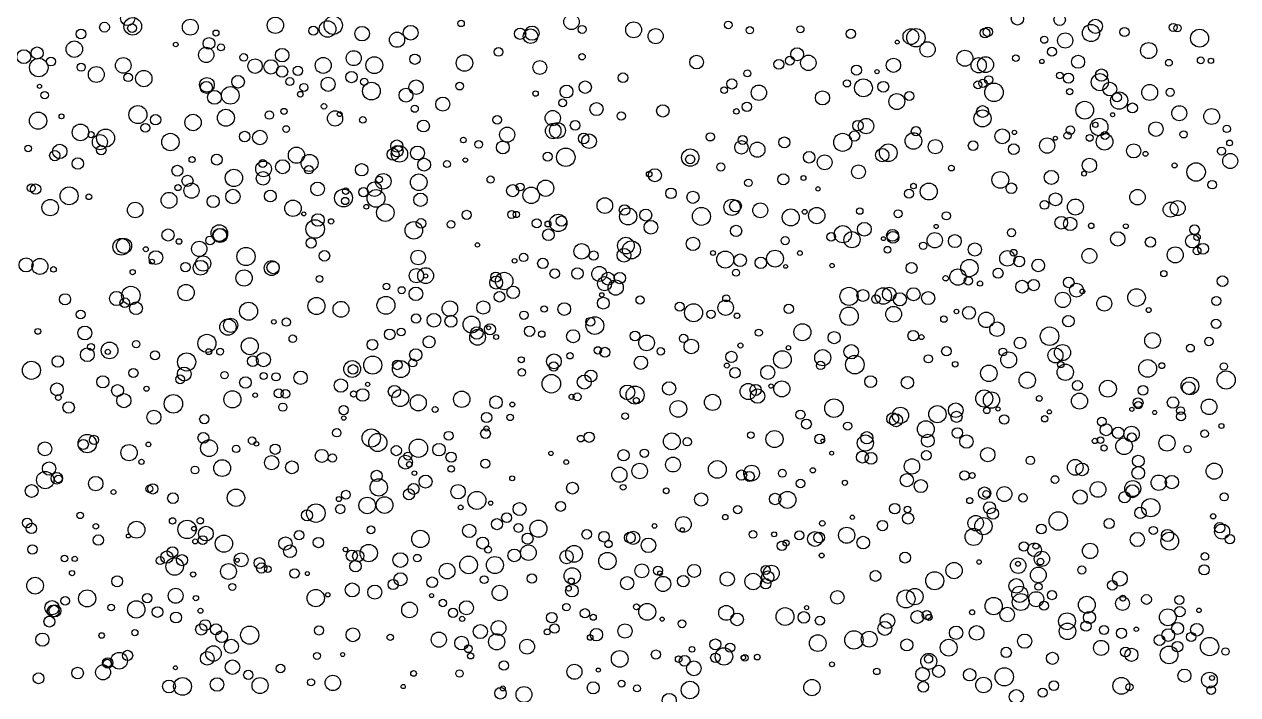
# Model space of a CAD drawing. Extents: x -296 to 296, y -196 to 196.
# Drawn here: x 197.6 to 295.6, y -15.7 to 38.5 of the extents above; entities that cross this region are included whole.
import ezdxf

# ---------------------------------------------------------------- set-up
doc = ezdxf.new("R2010")
doc.units = 0

msp = doc.modelspace()

# ---------------------------------------------------------------- linework, layer by layer
at = {"layer": 'VIA'}
for centre, radius in [((205.9096, 39.009), 0.5762), ((241.7638, 38.7339), 0.6203), ((277.7975, 38.9707), 0.4987), ((281.2059, 38.9059), 0.4655), ((204.0366, 38.3035), 0.3957), ((206.317, 38.3695), 0.7097), ((206.2626, 38.2229), 0.3568), ((210.9644, 38.3074), 0.6389), ((217.8397, 38.4599), 0.6606), ((220.909, 38.0185), 0.3601), ((222.0595, 38.1552), 0.6724), ((222.5104, 38.4606), 0.741), ((224.8459, 37.7789), 0.5892), ((228.7713, 37.8528), 0.5979), ((232.8457, 38.6046), 0.2591), ((238.5741, 37.8162), 0.5732), ((242.6205, 38.1198), 0.3281), ((246.7848, 38.0932), 0.6405), ((254.4294, 38.4853), 0.305), ((256.1675, 38.0548), 0.2942), ((260.2639, 38.1348), 0.2843), ((275.3942, 37.925), 0.379), ((283.7428, 37.8292), 0.6942), ((284.0871, 38.3713), 0.5711), ((286.4438, 37.9121), 0.367), ((290.3784, 38.2869), 0.3205), ((290.7182, 38.2238), 0.297), ((202.1327, 37.7491), 0.3962), ((212.4757, 36.9895), 0.4714), ((213.0428, 37.8289), 0.2418), ((227.6715, 37.2875), 0.6128), ((237.6116, 37.7726), 0.4549), ((238.4527, 37.5714), 0.5899), ((248.563, 37.5777), 0.6109), ((264.3322, 37.7665), 0.3681), ((269.1879, 37.5351), 0.6364), ((269.5911, 37.4499), 0.7453), ((275.1706, 37.8325), 0.3936), ((279.9595, 37.2831), 0.2861), ((281.6523, 37.2268), 0.6125), ((292.5086, 37.41), 0.725), ((197.5193, 35.9163), 0.5603), ((198.5965, 36.214), 0.486), ((201.5964, 36.5236), 0.6622), ((209.7889, 36.9033), 0.1878), ((212.2548, 36.0627), 0.6162), ((213.4412, 36.6686), 0.2852), ((218.3842, 36.0383), 0.5464), ((224.1723, 35.797), 0.6058), ((235.8645, 36.303), 0.3543), ((259.9949, 36.1127), 0.5216), ((268.0778, 37.0935), 0.16), ((270.5302, 36.5062), 0.6191), ((273.5481, 35.7886), 0.6438), ((280.5775, 36.3148), 0.3623), ((288.398, 36.4088), 0.6525), ((198.7239, 35.0403), 0.7496), ((199.7073, 35.5263), 0.361), ((202.1493, 35.0625), 0.329), ((205.55, 35.2117), 0.628), ((215.2886, 35.8568), 0.3069), ((216.1996, 35.1545), 0.5851), ((217.4863, 35.0931), 0.5791), ((221.705, 35.2131), 0.6444), ((225.8351, 35.2322), 0.677), ((229.118, 35.7117), 0.4185), ((233.1169, 35.4048), 0.6683), ((239.2074, 35.0408), 0.5638), ((242.6164, 35.9155), 0.2611), ((251.873, 35.4818), 0.5591), ((258.5173, 35.301), 0.3996), ((259.4093, 35.5958), 0.3549), ((260.899, 35.4195), 0.6238), ((267.7778, 35.2226), 0.5782), ((274.6626, 35.2213), 0.6167), ((275.2197, 35.2749), 0.6398), ((277.6709, 35.8018), 0.2632), ((279.77, 35.5307), 0.1766), ((282.6954, 35.5013), 0.5266), ((290.0263, 35.4201), 0.2787), ((292.6028, 35.6226), 0.2727), ((293.4275, 35.5842), 0.2149), ((203.37, 34.4783), 0.639), ((205.9472, 34.2412), 0.3422), ((207.2116, 34.1471), 0.6594), ((214.8289, 33.8862), 0.5095), ((218.3788, 34.7134), 0.4609), ((219.6625, 34.7816), 0.3769), ((223.9898, 34.2703), 0.4549), ((245.9243, 34.2142), 0.3883), ((255.9742, 34.5679), 0.2829), ((264.7897, 34.8344), 0.4049), ((266.4519, 34.7094), 0.1668), ((275.4734, 34.0418), 0.3311), ((281.2158, 34.3945), 0.2731), ((281.914, 34.1807), 0.4049), ((284.4528, 33.8539), 0.6933), ((284.5846, 34.4298), 0.4959), ((198.7836, 33.5185), 0.1629), ((212.308, 33.6406), 0.5976), ((212.2659, 33.4305), 0.4848), ((214.1969, 32.7889), 0.7123), ((219.0087, 33.9015), 0.3227), ((220.1475, 33.4271), 0.3214), ((222.0991, 33.6825), 0.5699), ((225.0173, 33.8821), 0.2894), ((225.5993, 33.1343), 0.7195), ((228.3945, 32.809), 0.5612), ((229.2046, 33.4486), 0.5877), ((232.7317, 33.5383), 0.3145), ((241.3615, 33.0973), 0.5181), ((242.8748, 33.4537), 0.5035), ((254.1022, 33.2028), 0.2663), ((254.716, 33.7132), 0.4112), ((256.9083, 33.0039), 0.6191), ((264.0231, 33.7605), 0.2923), ((265.3503, 33.3943), 0.7221), ((266.9552, 33.4871), 0.4356), ((274.5996, 33.6443), 0.3175), ((275.002, 33.7639), 0.3347), ((275.8979, 33.0347), 0.7492), ((285.2544, 33.298), 0.5562), ((288.4784, 33.0255), 0.6444), ((290.1375, 33.03), 0.3283), ((199.2028, 32.8006), 0.2994), ((212.9245, 32.6271), 0.5621), ((219.8529, 32.8811), 0.2251), ((231.3622, 32.0803), 0.568), ((238.8575, 32.9388), 0.2188), ((241.0485, 32.1842), 0.315), ((262.0431, 32.5871), 0.5722), ((268.0501, 32.2877), 0.6445), ((269.0608, 32.7371), 0.3597), ((282.0224, 33.0797), 0.2524), ((286.0088, 32.3665), 0.6968), ((285.8388, 32.6254), 0.3726), ((198.6692, 30.7409), 0.6956), ((206.7299, 31.2343), 0.7292), ((213.8417, 30.9761), 0.6857), ((217.3516, 31.1986), 0.3452), ((218.5355, 31.4944), 0.2454), ((221.7663, 31.9025), 0.2201), ((222.6616, 30.9234), 0.6148), ((223.0354, 31.2692), 0.1991), ((229.1008, 31.7067), 0.2875), ((240.2485, 30.9513), 0.6144), ((243.7883, 31.6823), 0.5292), ((245.7786, 31.1179), 0.3367), ((249.1449, 31.5327), 0.5013), ((255.0887, 31.4904), 0.2238), ((255.9333, 31.8643), 0.3847), ((274.971, 30.9216), 0.6904), ((274.9741, 31.4817), 0.4791), ((283.2293, 31.5893), 0.7173), ((285.4821, 31.2221), 0.1622), ((287.0868, 31.7697), 0.4038), ((290.8685, 31.3461), 0.607), ((293.4876, 31.0841), 0.6403), ((200.5598, 31.0937), 0.1979), ((202.093, 29.7934), 0.67), ((207.3304, 30.1639), 0.3556), ((208.1624, 30.8211), 0.4216), ((211.1885, 30.5942), 0.6619), ((224.9077, 30.8003), 0.2664), ((229.8052, 30.3093), 0.4823), ((235.7657, 30.8088), 0.3453), ((240.2875, 29.9117), 0.6279), ((240.6374, 29.9448), 0.641), ((242.06, 30.3599), 0.3901), ((264.9068, 30.3363), 0.4241), ((265.5609, 30.3069), 0.6223), ((284.3976, 30.229), 0.7127), ((284.0898, 30.406), 0.2124), ((288.9847, 30.0595), 0.5874), ((202.956, 29.6099), 0.2445), ((203.6635, 29.0075), 0.6105), ((204.1222, 29.3338), 0.7296), ((209.3596, 29.0146), 0.7045), ((215.3612, 29.4592), 0.4233), ((216.5905, 29.3808), 0.5862), ((218.7121, 30.0669), 0.2697), ((236.5687, 29.6084), 0.6094), ((242.7463, 29.3001), 0.4258), ((243.1809, 29.0788), 0.5911), ((252.9744, 29.4309), 0.3323), ((255.5935, 29.1689), 0.3657), ((258.9626, 28.9843), 0.4431), ((263.6762, 28.9903), 0.7282), ((264.639, 29.5037), 0.4118), ((269.3897, 29.0996), 0.672), ((269.5991, 29.8849), 0.3788), ((276.5639, 29.4787), 0.5971), ((277.549, 29.79), 0.1749), ((280.8595, 29.3233), 0.1642), ((281.8486, 29.5352), 0.2945), ((282.0688, 29.9771), 0.3472), ((283.6298, 29.3448), 0.2709), ((284.8307, 29.038), 0.673), ((284.8748, 29.5432), 0.3174), ((291.2214, 29.6355), 0.2942), ((294.7095, 30.0752), 0.2969), ((197.859, 28.4872), 0.2652), ((200.422, 28.2533), 0.5793), ((203.7717, 28.3611), 0.386), ((219.5437, 27.9506), 0.656), ((227.3491, 28.0178), 0.4826), ((227.6547, 28.6901), 0.49), ((227.8628, 28.0511), 0.6639), ((227.6918, 28.2799), 0.4652), ((229.3175, 28.1253), 0.5612), ((233.0309, 29.1725), 0.2261), ((234.2659, 28.82), 0.3079), ((236.2163, 28.5755), 0.5168), ((241.3039, 27.7831), 0.7475), ((251.3563, 27.7573), 0.7002), ((255.4901, 28.5864), 0.5413), ((256.78, 28.3955), 0.6134), ((266.8695, 27.9595), 0.5413), ((267.3596, 28.1498), 0.7166), ((271.1625, 28.6383), 0.5782), ((274.2124, 28.7243), 0.3896), ((277.4929, 28.4388), 0.4343), ((280.1931, 28.7265), 0.6152), ((287.1858, 28.2987), 0.5746), ((294.2837, 28.2787), 0.3246), ((294.9378, 28.939), 0.2333), ((200.0199, 27.9139), 0.4168), ((201.8798, 27.2735), 0.4614), ((211.1099, 27.5962), 0.2407), ((213.1034, 27.5919), 0.4368), ((216.8822, 26.8431), 0.6339), ((216.8172, 27.2749), 0.3177), ((218.4255, 27.0183), 0.5639), ((220.5993, 27.3211), 0.6862), ((229.8579, 27.1825), 0.5157), ((231.7036, 27.235), 0.2818), ((233.1872, 27.5527), 0.1772), ((239.8387, 27.8325), 0.359), ((251.3521, 27.6218), 0.3651), ((260.9617, 27.7813), 0.4649), ((262.2163, 27.3712), 0.6), ((283.6111, 27.1287), 0.5775), ((288.1468, 28.0623), 0.1986), ((294.9852, 27.4806), 0.6065), ((209.9215, 26.6951), 0.4402), ((214.4887, 26.1135), 0.6962), ((216.8443, 26.0789), 0.5457), ((220.5396, 26.774), 0.341), ((224.8116, 26.7756), 0.5021), ((248.0396, 26.4142), 0.2229), ((248.4998, 26.3309), 0.5257), ((253.8318, 26.9979), 0.3281), ((264.9551, 26.6042), 0.5572), ((272.4546, 26.9086), 0.2325), ((276.4121, 25.9519), 0.6788), ((280.5336, 26.1549), 0.5691), ((283.1773, 26.4556), 0.1935), ((290.4886, 27.1215), 0.2028), ((292.2308, 26.5916), 0.7446), ((198.1165, 25.3057), 0.3225), ((198.4696, 25.2092), 0.4137), ((209.979, 25.333), 0.2499), ((210.7435, 25.8769), 0.4483), ((211.0677, 25.0823), 0.6134), ((221.2535, 25.2228), 0.5524), ((225.8379, 25.198), 0.5863), ((226.5554, 25.8361), 0.6276), ((226.2325, 25.9862), 0.2636), ((229.4223, 25.7595), 0.6721), ((235.2248, 25.9847), 0.2858), ((237.0124, 25.0805), 0.4904), ((237.6197, 25.3802), 0.314), ((239.6742, 25.2786), 0.6564), ((256.0562, 25.7127), 0.3015), ((258.8773, 25.9954), 0.4459), ((260.504, 26.1058), 0.199), ((269.3978, 25.4525), 0.2239), ((270.6301, 25.0097), 0.6822), ((277.3026, 25.277), 0.4291), ((293.5234, 25.5665), 0.3468), ((201.1724, 24.6627), 0.7248), ((202.7721, 24.59), 0.2287), ((209.2495, 24.3036), 0.6405), ((212.8134, 24.203), 0.4878), ((214.4066, 24.6091), 0.581), ((217.4337, 24.6473), 0.4783), ((223.3454, 24.4911), 0.7246), ((223.4803, 24.2479), 0.2947), ((223.5191, 25.0422), 0.2574), ((224.9619, 24.9601), 0.3691), ((225.9715, 24.4549), 0.7166), ((229.5637, 24.3477), 0.5422), ((238.5102, 24.7054), 0.6643), ((249.8071, 24.8629), 0.4262), ((251.5773, 24.5463), 0.4916), ((261.6799, 25.2213), 0.1728), ((269.0371, 24.8384), 0.3716), ((280.8705, 24.3874), 0.5183), ((287.49, 24.5533), 0.6238), ((199.6478, 23.7103), 0.6631), ((206.5124, 23.5166), 0.6283), ((219.2613, 23.6581), 0.6641), ((225.1888, 23.7787), 0.1939), ((226.7262, 23.3035), 0.7118), ((244.458, 23.874), 0.6287), ((246.0489, 23.5153), 0.4251), ((246.3391, 23.0014), 0.6929), ((247.7665, 23.1123), 0.4864), ((252.2629, 23.0016), 0.7248), ((254.7348, 23.7359), 0.6586), ((255.0159, 23.8455), 0.475), ((257.0127, 23.4919), 0.6038), ((259.4797, 22.9163), 0.6894), ((260.6045, 23.3697), 0.1922), ((261.5777, 23.0698), 0.6563), ((265.0562, 23.4284), 0.2596), ((268.1538, 23.2154), 0.32), ((279.9734, 23.927), 0.3534), ((282.4745, 23.7604), 0.6467), ((290.1716, 23.5494), 0.6046), ((290.7451, 23.675), 0.6031), ((220.13, 23.2004), 0.1575), ((221.0534, 21.9799), 0.7478), ((221.2824, 22.7078), 0.508), ((222.3398, 22.5932), 0.2152), ((229.0243, 21.8726), 0.7089), ((229.6113, 22.4346), 0.3873), ((232.0367, 22.3536), 0.3079), ((233.2994, 23.1239), 0.3694), ((236.9314, 23.1516), 0.3216), ((237.3159, 23.154), 0.2517), ((238.9599, 22.442), 0.3613), ((239.8695, 22.3842), 0.2384), ((240.6911, 22.4754), 0.7026), ((240.9448, 22.6216), 0.4152), ((248.1774, 22.1234), 0.5526), ((272.0503, 23.0458), 0.3306), ((281.3314, 22.4852), 0.509), ((282.0548, 22.3944), 0.5411), ((209.1697, 21.4953), 0.4901), ((213.3113, 21.6557), 0.671), ((213.3335, 21.4536), 0.5652), ((213.3978, 21.4615), 0.5722), ((239.8995, 21.5134), 0.4724), ((255.0602, 21.8271), 0.4595), ((262.749, 21.3451), 0.3471), ((263.6883, 21.5608), 0.6968), ((264.4293, 21.1174), 0.6507), ((265.4238, 21.9645), 0.5558), ((267.7011, 21.4705), 0.4812), ((267.7389, 21.3103), 0.4762), ((271.1134, 21.0714), 0.6179), ((271.2263, 22.1897), 0.1696), ((277.3126, 21.6902), 0.3299), ((283.7517, 22.2387), 0.22), ((285.8977, 21.1838), 0.58), ((286.5488, 22.2085), 0.1933), ((292.1006, 21.923), 0.3899), ((292.3028, 21.3233), 0.2623), ((205.3952, 20.5455), 0.6789), ((205.6111, 20.6171), 0.6138), ((210.0506, 20.9741), 0.2237), ((211.6911, 20.3767), 0.618), ((212.5596, 21.0634), 0.35), ((220.7266, 20.8502), 0.4101), ((234.1641, 20.6968), 0.1784), ((242.585, 20.1751), 0.623), ((246.1593, 20.6405), 0.6722), ((246.6043, 20.2955), 0.7287), ((251.5818, 20.7788), 0.5456), ((259.0301, 21.0419), 0.3286), ((266.9665, 21.2001), 0.1553), ((270.1812, 20.6267), 0.2988), ((272.7346, 21.0012), 0.5241), ((274.3512, 20.3259), 0.5299), ((288.5383, 20.9244), 0.4157), ((291.9299, 21.0075), 0.5525), ((292.7934, 20.3843), 0.4363), ((197.6961, 19.0822), 0.5681), ((207.3685, 20.3488), 0.2018), ((208.1805, 19.6693), 0.556), ((212.0033, 19.1908), 0.6148), ((215.4668, 19.7575), 0.7371), ((221.8052, 19.8138), 0.4263), ((229.3765, 19.6772), 0.5937), ((237.8921, 19.6869), 0.3378), ((239.4505, 19.1993), 0.4208), ((243.5568, 19.8301), 0.3755), ((246.0069, 19.8571), 0.5591), ((253.1966, 20.0433), 0.2025), ((254.1911, 19.5112), 0.6864), ((255.3926, 19.4543), 0.5083), ((257.0593, 19.2449), 0.46), ((258.209, 19.5864), 0.6803), ((260.2164, 20.0336), 0.1936), ((267.2949, 20.3061), 0.2729), ((276.9847, 19.6059), 0.6245), ((277.4831, 20.0671), 0.2701), ((277.9383, 19.3636), 0.4353), ((283.6051, 19.8019), 0.6045), ((290.5424, 19.887), 0.647), ((292.3112, 20.2149), 0.3113), ((198.8173, 18.9605), 0.6449), ((199.9133, 18.7157), 0.2216), ((206.3072, 18.494), 0.2102), ((207.8641, 19.3405), 0.2027), ((210.5703, 18.8993), 0.3745), ((211.7932, 18.8451), 0.5987), ((215.3133, 18.0195), 0.6563), ((217.5381, 18.8183), 0.5989), ((217.6535, 18.8675), 0.4981), ((229.2314, 18.2101), 0.5832), ((229.9791, 18.2122), 0.6411), ((237.1644, 19.4073), 0.1879), ((240.4075, 18.3727), 0.3816), ((242.2449, 18.3892), 0.46), ((244.0093, 18.3467), 0.6066), ((255.0553, 18.4483), 0.2793), ((259.0653, 18.9573), 0.1509), ((262.8196, 19.0251), 0.1783), ((269.2358, 18.8361), 0.4437), ((272.9864, 18.0939), 0.6626), ((273.9133, 18.8277), 0.7001), ((276.2285, 18.4083), 0.4031), ((279.4731, 19.033), 0.5123), ((221.3985, 17.9446), 0.2701), ((229.9781, 18.1821), 0.1666), ((235.6789, 17.6502), 0.5223), ((235.6568, 18.0872), 0.4108), ((236.3235, 17.7746), 0.7037), ((244.4335, 17.5594), 0.57), ((244.7166, 17.9641), 0.518), ((245.3351, 17.2457), 0.614), ((245.6723, 18.0169), 0.4603), ((271.9937, 17.9965), 0.217), ((273.8241, 17.7873), 0.3369), ((274.7714, 17.5692), 0.209), ((278.167, 17.3179), 0.5157), ((279.1108, 17.4492), 0.4552), ((281.9369, 17.6624), 0.4266), ((289.6196, 18.3641), 0.2514), ((294.3642, 17.7643), 0.4275), ((200.8496, 16.3024), 0.4507), ((205.0094, 16.3602), 0.5733), ((206.1632, 16.6023), 0.7462), ((210.6205, 16.8416), 0.6604), ((226.8118, 17.3273), 0.2708), ((228.0414, 17.029), 0.2883), ((229.1931, 16.7411), 0.547), ((235.9496, 16.5041), 0.4262), ((237.0501, 16.8646), 0.5032), ((244.2062, 16.6569), 0.1761), ((264.1878, 16.5351), 0.7319), ((265.3078, 16.6031), 0.4797), ((266.9513, 16.5657), 0.6627), ((267.4331, 16.72), 0.5504), ((268.2886, 16.2957), 0.5291), ((269.3978, 16.7072), 0.531), ((270.5772, 16.3978), 0.5308), ((281.4589, 16.2493), 0.6155), ((282.5655, 17.0403), 0.5593), ((283.0463, 16.9296), 0.1899), ((287.4169, 16.4386), 0.7098), ((205.6752, 16.0174), 0.3917), ((206.5799, 15.5742), 0.5138), ((215.6788, 15.336), 0.7277), ((221.1599, 15.7564), 0.6893), ((223.1381, 15.4904), 0.6392), ((226.7721, 15.8132), 0.7229), ((231.9398, 15.5404), 0.6266), ((234.6412, 15.6383), 0.5367), ((239.5572, 15.5144), 0.2594), ((241.1802, 15.5045), 0.5146), ((244.3349, 15.9831), 0.4794), ((247.3047, 16.239), 0.3284), ((250.5061, 15.699), 0.3572), ((251.6302, 15.2128), 0.7294), ((254.2201, 15.6169), 0.6207), ((254.2649, 16.372), 0.2849), ((259.3149, 15.5199), 0.3752), ((266.3595, 16.3079), 0.3399), ((267.7956, 15.0906), 0.6371), ((273.8795, 15.2055), 0.5218), ((284.8101, 15.9475), 0.6059), ((293.8591, 16.1679), 0.3673), ((202.1074, 15.0731), 0.3533), ((214.2266, 14.1926), 0.578), ((218.7273, 14.4522), 0.3342), ((229.2023, 14.7383), 0.3773), ((230.6505, 14.6019), 0.5532), ((232.0222, 14.5211), 0.482), ((233.687, 14.2514), 0.6847), ((237.9184, 15.0126), 0.3381), ((243.2916, 14.4803), 0.3575), ((243.6522, 14.1699), 0.7165), ((253.0361, 15.0862), 0.338), ((255.1398, 14.9656), 0.2238), ((264.195, 14.9268), 0.7412), ((271.8488, 14.6955), 0.2573), ((272.8646, 15.3103), 0.1821), ((275.2787, 14.6333), 0.6264), ((281.9112, 14.5309), 0.464), ((288.3966, 15.4249), 0.202), ((198.6475, 13.7024), 0.2357), ((202.4454, 13.5706), 0.5596), ((214.0085, 14.0458), 0.6569), ((217.7169, 14.4727), 0.1842), ((227.0767, 13.462), 0.4307), ((228.001, 13.6508), 0.3167), ((234.1749, 13.2221), 0.6353), ((234.1144, 13.5695), 0.5088), ((235.1775, 13.8704), 0.4455), ((235.0671, 13.9867), 0.1558), ((238.3764, 13.7098), 0.416), ((239.3662, 13.4819), 0.2555), ((241.8955, 13.3088), 0.5271), ((256.8988, 13.5981), 0.2848), ((260.4172, 13.6368), 0.6867), ((269.3724, 13.3559), 0.423), ((276.1454, 13.8805), 0.5882), ((280.3855, 13.3135), 0.7452), ((293.8374, 14.3162), 0.3785), ((204.4452, 12.1629), 0.6731), ((206.5968, 12.6679), 0.3012), ((212.3089, 12.732), 0.7333), ((215.7692, 12.5036), 0.6843), ((219.2483, 13.1122), 0.3074), ((225.6767, 12.6249), 0.4304), ((230.2617, 12.85), 0.4841), ((235.6779, 13.2474), 0.2014), ((246.9014, 13.3309), 0.3943), ((247.8312, 12.7758), 0.6339), ((250.8183, 13.1338), 0.3327), ((251.4461, 12.4816), 0.5909), ((255.4143, 12.5607), 0.2043), ((262.981, 13.1981), 0.4926), ((270.0452, 13.2389), 0.2001), ((278.0049, 12.7704), 0.4675), ((288.712, 12.9651), 0.6383), ((293.2663, 12.8866), 0.3449), ((202.6473, 11.8115), 0.5561), ((202.9446, 12.4478), 0.2758), ((204.2992, 12.045), 0.2094), ((208.1139, 11.7654), 0.3632), ((210.6676, 11.2304), 0.7326), ((212.459, 12.0608), 0.2389), ((213.3777, 12.0691), 0.2781), ((216.8747, 11.4155), 0.567), ((229.1826, 11.8025), 0.4988), ((240.3446, 11.2787), 0.5974), ((241.6472, 11.7291), 0.2575), ((243.8964, 12.1661), 0.2978), ((244.4683, 12.0117), 0.4019), ((248.9775, 12.0875), 0.3004), ((254.6879, 11.6367), 0.4555), ((258.8037, 11.4241), 0.7163), ((259.2888, 12.3734), 0.1753), ((262.0622, 11.5757), 0.6495), ((264.3625, 12.054), 0.5821), ((264.6578, 11.016), 0.749), ((270.596, 11.4828), 0.3353), ((272.0534, 12.1021), 0.384), ((276.6222, 12.0353), 0.317), ((277.0867, 11.3979), 0.6443), ((280.8644, 11.7634), 0.6056), ((281.4338, 11.9885), 0.6515), ((291.7688, 12.3523), 0.315), ((198.13, 10.5553), 0.7313), ((200.2594, 11.2624), 0.4652), ((210.4809, 10.2579), 0.5571), ((216.0166, 11.2948), 0.4369), ((224.0424, 10.6595), 0.6776), ((224.1126, 10.6281), 0.386), ((225.7039, 10.9741), 0.7303), ((227.9795, 10.6548), 0.6893), ((227.6909, 10.9941), 0.3877), ((228.9345, 11.1473), 0.3224), ((237.7071, 11.4085), 0.2398), ((240.3247, 10.8665), 0.3788), ((247.3685, 11.1696), 0.5411), ((254.3175, 10.9414), 0.2039), ((254.9759, 10.3578), 0.4266), ((257.6253, 10.3844), 0.5698), ((261.8935, 10.9553), 0.3437), ((272.7611, 11.0449), 0.222), ((275.4867, 10.3113), 0.6645), ((281.6623, 10.3975), 0.66), ((281.2968, 11.0121), 0.2567), ((288.3147, 10.7074), 0.7162), ((289.4607, 10.9285), 0.2387), ((294.4711, 10.8662), 0.2956), ((203.904, 9.6275), 0.4909), ((206.3682, 10.3409), 0.3743), ((210.1471, 9.827), 0.3541), ((213.7319, 10.1687), 0.2945), ((215.422, 9.5674), 0.4694), ((216.8907, 10.0932), 0.2838), ((217.8856, 10.0309), 0.333), ((219.8767, 9.9513), 0.5429), ((223.1324, 9.323), 0.542), ((237.7539, 10.3899), 0.3037), ((240.1391, 9.4694), 0.7498), ((242.7991, 9.6072), 0.5669), ((243.334, 10.0979), 0.4785), ((265.9324, 9.6389), 0.4815), ((268.9061, 9.5605), 0.5004), ((278.5878, 9.7488), 0.6576), ((291.7309, 9.2843), 0.7122), ((294.6579, 9.7698), 0.7392), ((200.19, 9.02), 0.5168), ((205.0923, 8.9144), 0.4876), ((207.4252, 9.0669), 0.2056), ((214.3688, 8.2033), 0.6936), ((218.1147, 8.6898), 0.3613), ((218.6616, 8.6473), 0.3478), ((224.1579, 8.6398), 0.245), ((224.8959, 8.5608), 0.5035), ((225.2928, 9.4243), 0.167), ((227.4606, 8.8418), 0.4945), ((227.9283, 8.3098), 0.6824), ((232.8949, 8.2121), 0.6602), ((246.2831, 8.7671), 0.5958), ((246.9029, 8.5487), 0.7316), ((249.6466, 9.0916), 0.537), ((256.0396, 8.8398), 0.6512), ((256.6345, 8.9681), 0.452), ((256.797, 8.4684), 0.5804), ((257.89, 9.2777), 0.1722), ((258.7589, 9.0549), 0.6482), ((275.1104, 8.276), 0.6902), ((282.64, 9.3236), 0.4033), ((285.1027, 9.0673), 0.6817), ((287.9395, 8.9371), 0.399), ((291.6331, 9.1173), 0.5173), ((200.3045, 8.3495), 0.2309), ((201.1411, 7.5431), 0.4655), ((205.594, 8.1017), 0.5726), ((209.6017, 7.8459), 0.7474), ((216.2092, 8.545), 0.178), ((218.4433, 7.5759), 0.3334), ((229.3832, 7.9293), 0.6517), ((235.6641, 7.9685), 0.5099), ((236.9828, 7.7862), 0.1974), ((241.7724, 8.4113), 0.203), ((242.2281, 8.4125), 0.316), ((247.0035, 8.1163), 0.2392), ((250.3928, 7.4345), 0.6793), ((253.1574, 7.965), 0.6498), ((262.9683, 7.4946), 0.7475), ((272.8099, 7.3279), 0.5923), ((275.6974, 8.1484), 0.6579), ((279.5534, 8.2837), 0.2327), ((282.8076, 8.0649), 0.6481), ((287.5383, 7.9382), 0.4003), ((287.5606, 7.736), 0.2945), ((290.3652, 7.9466), 0.4636), ((293.2807, 7.6012), 0.6316), ((208.0231, 6.7619), 0.5699), ((212.0979, 6.6043), 0.3751), ((223.3628, 7.3375), 0.3714), ((223.3643, 6.693), 0.1725), ((230.7477, 7.3878), 0.2393), ((234.907, 6.7409), 0.414), ((236.8083, 6.7502), 0.2621), ((246.1027, 6.8459), 0.2658), ((260.2606, 6.9661), 0.3708), ((267.7191, 6.6357), 0.4797), ((267.9859, 6.5137), 0.5243), ((268.3401, 6.9171), 0.6552), ((271.3262, 7.0102), 0.6969), ((272.8716, 6.7908), 0.4478), ((275.3155, 7.3118), 0.258), ((276.2234, 7.4286), 0.1687), ((276.7242, 6.5858), 0.3793), ((280.0008, 6.6347), 0.2542), ((280.367, 7.1945), 0.1706), ((287.0376, 7.4017), 0.1685), ((288.8808, 7.1441), 0.1657), ((290.9715, 7.2917), 0.3195), ((291.014, 6.8272), 0.3589), ((234.8937, 5.8497), 0.2061), ((260.7428, 6.211), 0.4025), ((264.0767, 6.042), 0.3257), ((270.3917, 5.8006), 0.681), ((272.9382, 5.4947), 0.4197), ((284.6143, 6.3985), 0.3582), ((284.9574, 5.7512), 0.4847), ((285.932, 5.4965), 0.4606), ((287.0185, 5.4054), 0.6205), ((294.2724, 6.0543), 0.1988), ((202.6386, 4.6293), 0.7423), ((202.3229, 4.5504), 0.4089), ((203.1889, 4.9269), 0.3721), ((212.0226, 5.0908), 0.4357), ((212.481, 4.2577), 0.6789), ((215.9601, 4.8663), 0.302), ((222.8006, 5.5042), 0.3348), ((225.5857, 5.0827), 0.7399), ((226.1155, 4.7182), 0.7313), ((229.3977, 4.2581), 0.7423), ((231.8425, 5.2639), 0.3549), ((234.8168, 5.4355), 0.3937), ((242.5079, 5.0288), 0.2675), ((243.1949, 5.1434), 0.4163), ((249.8702, 4.8114), 0.676), ((251.115, 4.7749), 0.3398), ((256.2508, 5.3127), 0.2606), ((258.1633, 4.9937), 0.6918), ((261.809, 5.0031), 0.3959), ((262.0675, 4.845), 0.1528), ((265.5082, 4.6742), 0.6504), ((265.6212, 5.1029), 0.4915), ((270.5549, 4.8612), 0.5186), ((273.6713, 4.7954), 0.5406), ((284.0536, 4.8453), 0.2159), ((284.5039, 4.9007), 0.2646), ((286.4039, 4.4102), 0.673), ((287.0316, 5.1372), 0.3525), ((289.8796, 4.6785), 0.6529), ((292.9144, 5.4272), 0.3113), ((199.2222, 4.2033), 0.5598), ((206.0192, 3.8964), 0.6574), ((207.5847, 4.559), 0.1922), ((214.6792, 4.1987), 0.2989), ((216.3079, 4.6043), 0.1836), ((217.8253, 4.1716), 0.4108), ((221.5892, 3.6309), 0.527), ((227.6117, 4.063), 0.4108), ((228.5521, 3.6192), 0.3243), ((231.0599, 4.133), 0.5042), ((232.038, 3.5289), 0.4128), ((240.0999, 3.8326), 0.1754), ((245.9693, 3.6862), 0.4543), ((247.6476, 3.853), 0.337), ((262.7844, 3.8539), 0.153), ((265.2667, 3.5401), 0.4848), ((270.4255, 3.6709), 0.3916), ((275.3972, 3.7388), 0.579), ((284.7977, 4.2723), 0.2478), ((291.5374, 4.1832), 0.297), ((199.5573, 2.6105), 0.5426), ((207.0214, 3.1503), 0.2091), ((213.5419, 2.6494), 0.6801), ((217.5354, 3.0864), 0.5763), ((219.1755, 2.7088), 0.516), ((222.4526, 3.4624), 0.3387), ((228.352, 3.1348), 0.5622), ((228.6593, 2.9428), 0.2253), ((234.8057, 3.0054), 0.3681), ((241.3384, 3.1306), 0.1899), ((247.2754, 2.4079), 0.6258), ((249.9616, 2.9337), 0.6002), ((253.5449, 2.5407), 0.7183), ((265.9682, 3.4316), 0.4773), ((269.2731, 2.7844), 0.6198), ((278.8359, 3.2729), 0.345), ((282.4639, 2.7104), 0.634), ((283.0212, 2.5442), 0.5118), ((287.5559, 3.2129), 0.4757), ((293.6894, 2.3994), 0.6478), ((199.2438, 1.6824), 0.7022), ((200.1809, 1.8228), 0.4657), ((200.3145, 1.7693), 0.3066), ((203.3217, 1.3952), 0.5854), ((211.344, 2.4885), 0.3147), ((226.0248, 2.0185), 0.4524), ((229.0717, 2.234), 0.1858), ((229.9763, 1.5559), 0.5253), ((232.0442, 2.5802), 0.2582), ((236.9689, 1.8177), 0.1952), ((245.6357, 2.1109), 0.6127), ((255.5103, 2.0882), 0.4081), ((256.3196, 2.2429), 0.6321), ((256.1333, 1.975), 0.4046), ((258.797, 2.2333), 0.3196), ((261.2677, 2.4677), 0.2137), ((268.8541, 1.6683), 0.5341), ((273.5154, 2.0577), 0.3803), ((274.1417, 2.0499), 0.2375), ((280.8243, 1.7239), 0.3103), ((287.5548, 2.2583), 0.508), ((289.2106, 1.4678), 0.6206), ((290.2731, 1.5187), 0.5373), ((198.1485, 0.7978), 0.5242), ((207.6518, 0.9742), 0.2868), ((207.9364, 0.9693), 0.4185), ((226.1953, 1.085), 0.7033), ((229.0038, 0.9613), 0.4423), ((232.5996, 0.7397), 0.5832), ((241.843, 1.029), 0.4771), ((245.9389, 1.0938), 0.23), ((249.4188, 0.808), 0.2343), ((260.2662, 1.3948), 0.35), ((263.8567, 1.4624), 0.2092), ((269.9928, 1.1939), 0.5327), ((275.1371, 0.6234), 0.5026), ((276.7368, 0.5506), 0.6065), ((284.3025, 0.923), 0.6377), ((287.1097, 0.9891), 0.6476), ((287.0818, 0.7757), 0.5239), ((204.76, 0.7079), 0.1967), ((209.5649, 0.2154), 0.4273), ((214.6566, 0.2481), 0.7037), ((222.9765, 0.1437), 0.2035), ((223.5355, 0.4925), 0.3582), ((225.2602, -0.3745), 0.6675), ((226.6638, -0.3415), 0.6725), ((228.6345, 0.531), 0.4478), ((234.1227, 0.0328), 0.7293), ((252.2379, 0.1058), 0.5365), ((258.2127, 0.1474), 0.4607), ((259.2144, 0.0759), 0.6858), ((273.9365, 0.0207), 0.2445), ((275.2771, 0.5457), 0.2822), ((278.2437, 0.2415), 0.3425), ((282.8592, 0.3005), 0.5781), ((286.4474, 0.2928), 0.4511), ((288.5643, -0.5508), 0.741), ((294.4936, 0.3197), 0.3303), ((202.0675, -1.173), 0.2623), ((220.4011, -1.173), 0.4453), ((221.1114, -0.9956), 0.7454), ((223.0795, -0.6681), 0.3693), ((232.8095, -0.5288), 0.1954), ((235.2338, -0.1851), 0.1695), ((236.5217, -1.3607), 0.3993), ((237.5686, -0.662), 0.5259), ((240.8859, -0.4482), 0.4018), ((255.1887, -0.71), 0.3308), ((267.8787, -0.6307), 0.4238), ((268.958, -1.4172), 0.4599), ((268.9092, -0.6936), 0.2644), ((275.5418, -0.5611), 0.4846), ((275.812, -1.0325), 0.4619), ((281.0908, -1.6265), 0.7471), ((287.7325, -0.9731), 0.4575), ((197.7837, -1.7858), 0.3875), ((198.126, -2.2283), 0.4222), ((203.336, -2.0562), 0.2214), ((206.6238, -2.3357), 0.6793), ((209.5364, -1.6271), 0.2625), ((210.7115, -2.3069), 0.7445), ((211.7725, -1.6114), 0.2601), ((233.5054, -2.432), 0.5372), ((235.7436, -1.8863), 0.449), ((237.4787, -2.1873), 0.3602), ((239.093, -2.2483), 0.6905), ((248.4695, -2.0275), 0.1881), ((250.8015, -1.9051), 0.6317), ((254.1802, -1.3189), 0.2191), ((262.025, -1.8216), 0.2245), ((264.4539, -1.3275), 0.171), ((266.8894, -2.0019), 0.4177), ((274.4212, -1.8036), 0.6237), ((275.0473, -2.0462), 0.6982), ((279.7178, -2.2804), 0.396), ((285.2066, -1.839), 0.408), ((293.6049, -1.2491), 0.2145), ((294.1317, -2.1736), 0.4171), ((294.3286, -2.4842), 0.6079), ((203.5364, -3.1709), 0.4168), ((205.9602, -2.8423), 0.1537), ((211.2544, -2.25), 0.1785), ((211.9663, -3.1717), 0.3516), ((212.2317, -2.6493), 0.5952), ((213.6804, -3.4603), 0.6977), ((218.6503, -3.4526), 0.5362), ((219.7532, -2.782), 0.382), ((225.5623, -2.3462), 0.3171), ((229.555, -3.0836), 0.7002), ((234.5927, -3.4174), 0.4783), ((238.2135, -3.0613), 0.4474), ((242.9947, -2.7071), 0.3827), ((244.3914, -2.8998), 0.4291), ((246.4824, -2.972), 0.4374), ((246.7451, -2.9946), 0.5295), ((250.7168, -2.3403), 0.1688), ((256.4296, -2.7159), 0.3102), ((258.1315, -2.7061), 0.1987), ((260.1792, -2.7987), 0.3652), ((261.4375, -3.0884), 0.5982), ((261.7688, -2.9676), 0.4325), ((263.9959, -2.7832), 0.6506), ((265.3302, -3.3784), 0.5109), ((274.2585, -2.918), 0.6914), ((287.488, -3.1221), 0.5752), ((288.7707, -2.3944), 0.3273), ((290.0967, -3.2604), 0.7173), ((289.9186, -2.8026), 0.4881), ((294.9577, -3.0913), 0.3778), ((198.2157, -3.9314), 0.3802), ((209.5298, -4.1415), 0.4266), ((211.3577, -3.2817), 0.1989), ((219.0225, -4.0764), 0.5154), ((221.3157, -3.3691), 0.4175), ((223.5053, -3.9339), 0.1846), ((225.3832, -4.2222), 0.6988), ((235.0248, -3.9488), 0.2748), ((237.1393, -4.4129), 0.5064), ((238.2853, -4.1918), 0.6289), ((241.9705, -4.2825), 0.6769), ((244.7504, -3.4902), 0.2937), ((247.9795, -3.5971), 0.5915), ((258.765, -3.6325), 0.3757), ((259.1064, -3.4156), 0.2466), ((278.3142, -3.6926), 0.3698), ((279.1748, -3.9514), 0.5581), ((279.2904, -3.6673), 0.24), ((283.6643, -4.0529), 0.6206), ((200.8063, -4.6566), 0.27), ((201.631, -4.6949), 0.2123), ((208.5331, -4.829), 0.3179), ((209.0756, -4.5523), 0.4973), ((209.7074, -5.304), 0.7081), ((210.2998, -4.7963), 0.4507), ((215.0708, -4.7731), 0.5667), ((214.7638, -4.801), 0.1583), ((216.5509, -5.0306), 0.4362), ((224.0168, -4.4305), 0.4516), ((224.3178, -5.288), 0.4654), ((224.5355, -4.4666), 0.4599), ((227.936, -4.7872), 0.5937), ((229.3077, -4.6332), 0.3051), ((233.4557, -5.1866), 0.7141), ((235.5773, -5.1901), 0.6869), ((241.3714, -4.5462), 0.541), ((244.6652, -4.865), 0.7004), ((261.9731, -4.4166), 0.1978), ((268.7174, -4.5902), 0.4368), ((274.6943, -4.9432), 0.1819), ((277.8534, -5.2386), 0.6259), ((277.8367, -5.0908), 0.196), ((279.7715, -4.6875), 0.6146), ((279.6505, -4.9173), 0.2685), ((292.9351, -4.4899), 0.3077), ((201.4104, -5.8415), 0.2117), ((211.1968, -5.9501), 0.2117), ((214.0521, -5.7132), 0.6359), ((216.7308, -5.4282), 0.4145), ((217.2262, -5.5271), 0.2715), ((219.3941, -5.8746), 0.3816), ((220.4191, -5.8833), 0.1579), ((227.9518, -6.3444), 0.5279), ((231.7174, -5.6806), 0.6316), ((241.8225, -6.0747), 0.6604), ((247.4527, -5.6659), 0.5637), ((248.7492, -5.6461), 0.357), ((248.9205, -5.8599), 0.193), ((251.6677, -5.6663), 0.5311), ((254.3458, -6.3208), 0.5792), ((256.4399, -6.5226), 0.6656), ((257.4582, -5.5976), 0.3593), ((257.6184, -6.1725), 0.5015), ((257.906, -5.8522), 0.6392), ((266.3221, -6.0697), 0.4395), ((271.1088, -6.4594), 0.7284), ((272.6721, -5.6371), 0.6596), ((279.4819, -5.9925), 0.6347), ((282.9901, -5.5952), 0.3279), ((286.0728, -6.2898), 0.5967), ((292.8728, -5.582), 0.411), ((198.4242, -6.8591), 0.6768), ((205.0565, -6.5067), 0.4424), ((214.3624, -6.9593), 0.2837), ((224.052, -7.2047), 0.5633), ((225.8693, -7.3806), 0.5685), ((227.3622, -6.7619), 0.4087), ((230.5076, -6.5843), 0.4288), ((234.7076, -6.3766), 0.3152), ((235.9632, -7.4463), 0.6142), ((238.5622, -6.2865), 0.3782), ((241.7999, -7.2669), 0.5077), ((241.7456, -6.489), 0.248), ((246.2615, -6.6572), 0.5397), ((249.1645, -6.7193), 0.6129), ((250.795, -6.4885), 0.4639), ((257.4525, -6.7027), 0.4191), ((277.6959, -6.8771), 0.5926), ((279.4955, -6.9353), 0.2933), ((285.4653, -6.8244), 0.3905), ((200.8639, -8.0877), 0.3479), ((202.6357, -7.8894), 0.6902), ((207.492, -7.8707), 0.3784), ((209.7834, -7.6784), 0.6035), ((211.4223, -7.8662), 0.2141), ((221.1053, -7.8676), 0.7004), ((222.0748, -7.5982), 0.1773), ((230.4599, -7.6646), 0.1585), ((241.535, -7.0846), 0.212), ((263.2496, -7.8025), 0.5474), ((268.7919, -7.9342), 0.7272), ((269.5027, -7.7417), 0.6645), ((275.8725, -8.511), 0.6994), ((277.9811, -7.5566), 0.6508), ((278.0614, -8.1814), 0.6853), ((279.3073, -7.9529), 0.6062), ((280.5848, -7.6256), 0.366), ((283.4016, -8.403), 0.6821), ((286.2882, -8.3022), 0.5626), ((286.3159, -7.869), 0.2316), ((288.2207, -7.9742), 0.395), ((290.8751, -8.0169), 0.3652), ((199.7929, -8.6444), 0.5782), ((199.8913, -8.9171), 0.4823), ((200.034, -8.9045), 0.4854), ((204.5707, -8.6304), 0.2703), ((206.6024, -8.7799), 0.6987), ((208.3188, -8.9932), 0.4309), ((211.7893, -8.8904), 0.2011), ((228.6797, -8.8234), 0.6352), ((231.3741, -8.2615), 0.2973), ((232.1897, -9.0556), 0.3668), ((233.2774, -8.6467), 0.5664), ((241.3529, -8.5963), 0.2983), ((242.847, -9.0918), 0.3743), ((247.0139, -8.5734), 0.2381), ((247.8845, -8.9709), 0.6804), ((254.2611, -9.0598), 0.6019), ((259.015, -9.3586), 0.7227), ((260.7603, -8.6389), 0.1638), ((274.127, -9.011), 0.2038), ((276.9692, -9.1955), 0.5853), ((279.9388, -8.4848), 0.3623), ((289.9418, -9.4162), 0.6784), ((290.9242, -8.9604), 0.4154), ((292.4584, -8.8513), 0.1832), ((199.5874, -9.7641), 0.4413), ((209.8074, -9.4345), 0.4427), ((212.1663, -10.0534), 0.4422), ((232.9293, -9.5441), 0.209), ((235.8683, -10.2815), 0.6002), ((240.1732, -9.4462), 0.4227), ((243.5205, -9.4136), 0.2432), ((249.0906, -9.5669), 0.1641), ((250.6952, -9.9439), 0.3123), ((255.1489, -9.5901), 0.5113), ((260.5367, -9.421), 0.4678), ((261.8316, -9.6813), 0.3668), ((267.0807, -10.3138), 0.562), ((267.2914, -9.7182), 0.598), ((269.7079, -9.3955), 0.5217), ((270.4675, -9.2369), 0.3652), ((270.6466, -9.4297), 0.2516), ((281.801, -9.7396), 0.6824), ((283.3339, -10.1304), 0.4105), ((283.619, -9.4306), 0.4901), ((199.0153, -11.2239), 0.5332), ((203.8103, -10.888), 0.2205), ((206.4872, -10.6631), 0.2501), ((211.8495, -10.3972), 0.4517), ((213.046, -10.3847), 0.4466), ((213.5046, -10.9829), 0.4724), ((215.7654, -10.8593), 0.7331), ((221.3591, -10.4799), 0.3704), ((224.1036, -10.8314), 0.5571), ((227.1232, -11.0341), 0.2587), ((231.0475, -11.2252), 0.6103), ((234.3998, -10.5723), 0.5684), ((235.7198, -11.3992), 0.6571), ((239.803, -10.5963), 0.2431), ((240.4021, -10.3325), 0.379), ((243.776, -10.8214), 0.5009), ((246.0848, -10.5269), 0.5758), ((264.5813, -11.2465), 0.7418), ((265.8148, -11.1894), 0.6399), ((272.8368, -10.6691), 0.5452), ((274.4954, -10.6796), 0.5919), ((278.3764, -11.3459), 0.5736), ((281.8328, -10.5502), 0.6653), ((284.7911, -10.4356), 0.366), ((286.1996, -10.7068), 0.4153), ((287.3986, -10.3842), 0.1791), ((289.9829, -10.8504), 0.5128), ((290.7327, -10.3182), 0.4849), ((291.8293, -11.0027), 0.3708), ((292.2886, -10.4264), 0.5097), ((212.8359, -12.3446), 0.6267), ((214.2777, -11.7672), 0.5745), ((232.8829, -11.5038), 0.5571), ((233.4241, -11.9619), 0.3142), ((238.1783, -11.7909), 0.6003), ((243.2704, -11.0536), 0.2246), ((253.3918, -11.6106), 0.4461), ((254.58, -11.869), 0.3707), ((261.6612, -11.5063), 0.6734), ((268.8548, -11.6544), 0.4867), ((272.2371, -11.8724), 0.6788), ((284.5539, -11.8891), 0.6075), ((289.2724, -11.2627), 0.4301), ((290.0471, -12.4566), 0.7159), ((290.7226, -11.7937), 0.427), ((293.3146, -11.7842), 0.7392), ((204.297, -13.1068), 0.4207), ((205.2208, -12.933), 0.6695), ((205.9035, -12.4991), 0.4111), ((212.3325, -12.7364), 0.554), ((221.2027, -12.5431), 0.2836), ((223.271, -12.4282), 0.1605), ((233.6198, -12.5374), 0.2479), ((245.6592, -12.7782), 0.6755), ((248.582, -12.4281), 0.3673), ((250.4215, -12.8061), 0.2666), ((250.9086, -12.941), 0.436), ((251.4999, -12.0086), 0.2321), ((253.3871, -12.6856), 0.3805), ((254.0809, -12.5801), 0.7052), ((255.6446, -12.6673), 0.1804), ((255.7646, -12.7025), 0.2695), ((256.7704, -12.6386), 0.2297), ((270.6293, -12.98), 0.6486), ((270.6139, -12.787), 0.3304), ((276.8888, -12.2537), 0.4151), ((280.619, -12.7337), 0.4887), ((286.5229, -12.2212), 0.3952), ((286.9999, -12.4522), 0.5279), ((294.6052, -12.1799), 0.3031), ((201.8651, -13.9261), 0.4681), ((203.9174, -13.8681), 0.6069), ((204.2673, -13.1454), 0.3307), ((209.767, -13.5023), 0.1605), ((214.3752, -13.4492), 0.5829), ((215.6516, -14.0766), 0.375), ((218.2593, -13.5554), 0.3533), ((232.7144, -13.9583), 0.3021), ((236.3011, -13.3215), 0.3741), ((242.0028, -13.8233), 0.6043), ((243.9366, -13.685), 0.1658), ((251.6517, -13.5441), 0.5934), ((262.8115, -13.2186), 0.1991), ((266.4248, -13.7928), 0.2618), ((270.1342, -14.0254), 0.553), ((271.4303, -13.7858), 0.4917), ((273.9349, -14.0669), 0.5003), ((276.7279, -14.2325), 0.7385), ((291.2841, -14.1282), 0.5254), ((198.705, -14.3504), 0.439), ((209.2433, -15.011), 0.5213), ((210.3399, -15.0058), 0.7178), ((213.1285, -14.8522), 0.5488), ((216.6003, -14.9391), 0.6481), ((220.7237, -14.676), 0.2874), ((222.4808, -14.7244), 0.6208), ((229.0049, -13.9605), 0.2283), ((243.5219, -15.1204), 0.4873), ((245.8107, -14.7834), 0.2715), ((251.334, -15.2973), 0.7072), ((261.1941, -15.0969), 0.6589), ((270.1883, -15.0382), 0.4301), ((275.0556, -14.8933), 0.6293), ((280.7357, -14.9431), 0.3852), ((286.1891, -14.9558), 0.6777), ((293.3092, -14.4884), 0.6325), ((293.5137, -14.3233), 0.2017), ((228.1676, -15.0182), 0.17), ((236.0324, -15.5634), 0.466), ((236.2083, -15.1719), 0.2023), ((237.9231, -15.6653), 0.6403), ((247.0663, -15.1634), 0.2812), ((249.6635, -16.1328), 0.5644), ((277.7035, -15.8364), 0.5676), ((279.8354, -15.5088), 0.3596), ((286.8409, -15.0604), 0.2896), ((293.4473, -15.3159), 0.3525)]:
    msp.add_circle(centre, radius, dxfattribs=at)

doc.saveas('drawing.dxf')
